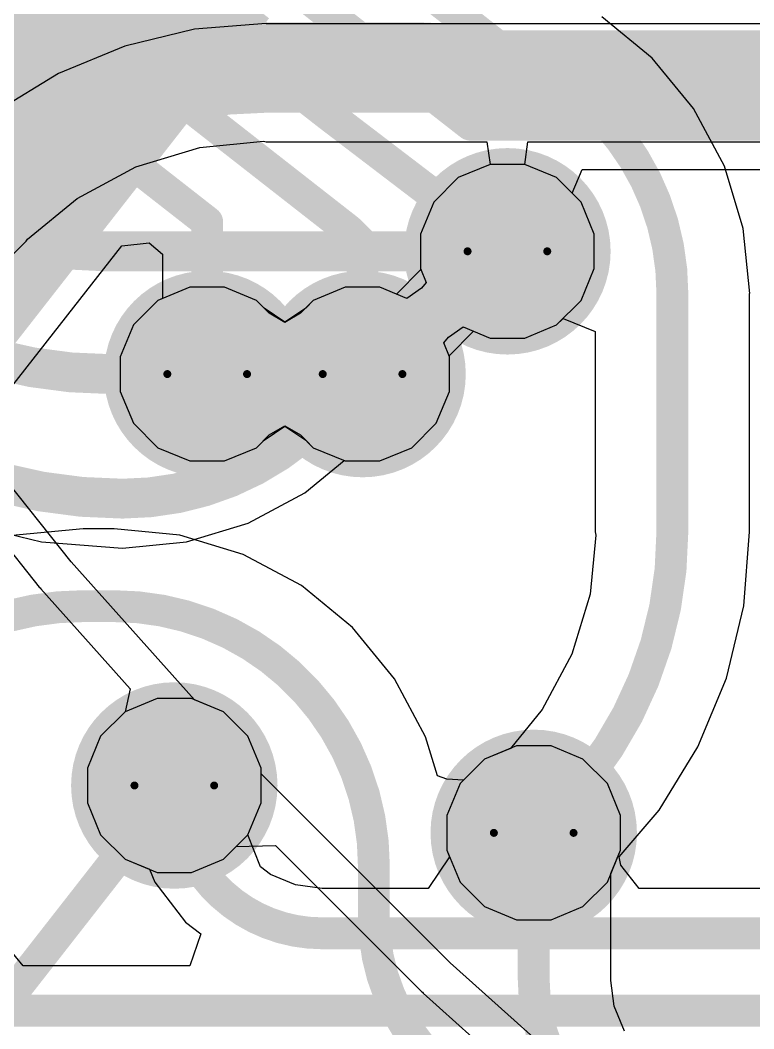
# Model space of a CAD drawing. Header units: inches. Extents: x -30 to 282, y -86 to 78.
# Drawn here: x -14.19 to -9.51, y -68.46 to -62.04 of the extents above; entities that cross this region are included whole.
import ezdxf

# ---------------------------------------------------------------- set-up
doc = ezdxf.new("R2010")
doc.units = ezdxf.units.IN
for name, color, linetype in [('Board Outline', 216, 'Continuous'), ('Bottom Layer', 5, 'Continuous'), ('Drill Drawing', 1, 'Continuous'), ('GND 01', 76, 'Continuous'), ('GND 02', 16, 'Continuous'), ('PWR', 156, 'Continuous'), ('SIG 01', 90, 'Continuous'), ('Top Layer', 1, 'Continuous'), ('Top Paste', 8, 'Continuous'), ('Top Solder', 216, 'Continuous'), ('Via Holes', 16, 'Continuous')]:
    doc.layers.add(name, color=color, linetype=linetype)

# ---------------------------------------------------------------- blocks, each defined once
blk = doc.blocks.new('LQFP_100_86')
at = {"layer": 'Top Layer'}
for points in [[(-2.65, 7.15), (-2.65, 8.35), (-2.35, 8.35), (-2.35, 7.15)], [(-2.15, 7.15), (-2.15, 8.35), (-1.85, 8.35), (-1.85, 7.15)], [(-1.65, 7.15), (-1.65, 8.35), (-1.35, 8.35), (-1.35, 7.15)], [(-1.15, 7.15), (-1.15, 8.35), (-0.85, 8.35), (-0.85, 7.15)], [(-0.65, 7.15), (-0.65, 8.35), (-0.35, 8.35), (-0.35, 7.15)]]:
    blk.add_hatch(color=1, dxfattribs=at).paths.add_polyline_path(points)
at = {"layer": 'Top Paste'}
for points in [[(-2.65, 7.15), (-2.65, 8.35), (-2.35, 8.35), (-2.35, 7.15)], [(-2.15, 7.15), (-2.15, 8.35), (-1.85, 8.35), (-1.85, 7.15)], [(-1.65, 7.15), (-1.65, 8.35), (-1.35, 8.35), (-1.35, 7.15)], [(-1.15, 7.15), (-1.15, 8.35), (-0.85, 8.35), (-0.85, 7.15)], [(-0.65, 7.15), (-0.65, 8.35), (-0.35, 8.35), (-0.35, 7.15)]]:
    blk.add_hatch(color=8, dxfattribs=at).paths.add_polyline_path(points)
at = {"layer": 'Top Solder'}
for points in [[(-3.2516, 7.0484), (-3.2516, 8.4516), (-2.7484, 8.4516), (-2.7484, 7.0484)], [(-2.7516, 7.0484), (-2.7516, 8.4516), (-2.2484, 8.4516), (-2.2484, 7.0484)], [(-2.2516, 7.0484), (-2.2516, 8.4516), (-1.7484, 8.4516), (-1.7484, 7.0484)], [(-1.7516, 7.0484), (-1.7516, 8.4516), (-1.2484, 8.4516), (-1.2484, 7.0484)], [(-1.2516, 7.0484), (-1.2516, 8.4516), (-0.7484, 8.4516), (-0.7484, 7.0484)], [(-0.7516, 7.0484), (-0.7516, 8.4516), (-0.2484, 8.4516), (-0.2484, 7.0484)]]:
    blk.add_hatch(color=216, dxfattribs=at).paths.add_polyline_path(points)

msp = doc.modelspace()

# ---------------------------------------------------------------- hatches: boundary and pattern name
at = {"layer": 'Bottom Layer'}
h = msp.add_hatch(color=5, dxfattribs=at)
edge = h.paths.add_edge_path()
edge.add_arc((-11.0831, -63.5085), 0.3, 0, 360)
h = msp.add_hatch(color=5, dxfattribs=at)
edge = h.paths.add_edge_path()
edge.add_arc((-12.997, -64.2908), 0.3, 0, 360)
h = msp.add_hatch(color=5, dxfattribs=at)
edge = h.paths.add_edge_path()
edge.add_arc((-12.0065, -64.2908), 0.3, 0, 360)
h = msp.add_hatch(color=5, dxfattribs=at)
edge = h.paths.add_edge_path()
edge.add_arc((-13.2066, -66.913), 0.3, 0, 360)
h = msp.add_hatch(color=5, dxfattribs=at)
edge = h.paths.add_edge_path()
edge.add_arc((-10.9154, -67.215), 0.3, 0, 360)
at = {"layer": 'GND 01'}
h = msp.add_hatch(color=76, dxfattribs=at)
edge = h.paths.add_edge_path()
edge.add_arc((-11.0831, -63.5085), 0.658, 0, 360)
h = msp.add_hatch(color=76, dxfattribs=at)
edge = h.paths.add_edge_path()
edge.add_arc((-12.997, -64.2908), 0.658, 0, 360)
h = msp.add_hatch(color=76, dxfattribs=at)
edge = h.paths.add_edge_path()
edge.add_arc((-12.0065, -64.2908), 0.658, 0, 360)
h = msp.add_hatch(color=76, dxfattribs=at)
edge = h.paths.add_edge_path()
edge.add_arc((-13.2066, -66.913), 0.658, 0, 360)
h = msp.add_hatch(color=76, dxfattribs=at)
edge = h.paths.add_edge_path()
edge.add_arc((-10.9154, -67.215), 0.658, 0, 360)
at = {"layer": 'GND 02'}
h = msp.add_hatch(color=16, dxfattribs=at)
edge = h.paths.add_edge_path()
edge.add_arc((-11.0831, -63.5085), 0.658, 0, 360)
h = msp.add_hatch(color=16, dxfattribs=at)
edge = h.paths.add_edge_path()
edge.add_arc((-12.997, -64.2908), 0.658, 0, 360)
h = msp.add_hatch(color=16, dxfattribs=at)
edge = h.paths.add_edge_path()
edge.add_arc((-12.0065, -64.2908), 0.658, 0, 360)
h = msp.add_hatch(color=16, dxfattribs=at)
edge = h.paths.add_edge_path()
edge.add_arc((-13.2066, -66.913), 0.658, 0, 360)
h = msp.add_hatch(color=16, dxfattribs=at)
edge = h.paths.add_edge_path()
edge.add_arc((-10.9154, -67.215), 0.658, 0, 360)
at = {"layer": 'PWR'}
h = msp.add_hatch(color=156, dxfattribs=at)
edge = h.paths.add_edge_path()
edge.add_arc((-11.0831, -63.5085), 0.3, 0, 360)
h = msp.add_hatch(color=156, dxfattribs=at)
edge = h.paths.add_edge_path()
edge.add_arc((-12.997, -64.2908), 0.3, 0, 360)
h = msp.add_hatch(color=156, dxfattribs=at)
edge = h.paths.add_edge_path()
edge.add_arc((-12.0065, -64.2908), 0.3, 0, 360)
h = msp.add_hatch(color=156, dxfattribs=at)
edge = h.paths.add_edge_path()
edge.add_arc((-13.2066, -66.913), 0.3, 0, 360)
h = msp.add_hatch(color=156, dxfattribs=at)
edge = h.paths.add_edge_path()
edge.add_arc((-10.9154, -67.215), 0.3, 0, 360)
at = {"layer": 'SIG 01'}
h = msp.add_hatch(color=90, dxfattribs=at)
edge = h.paths.add_edge_path()
edge.add_arc((-11.0831, -63.5085), 0.3, 0, 360)
h = msp.add_hatch(color=90, dxfattribs=at)
edge = h.paths.add_edge_path()
edge.add_arc((-12.997, -64.2908), 0.3, 0, 360)
h = msp.add_hatch(color=90, dxfattribs=at)
edge = h.paths.add_edge_path()
edge.add_arc((-12.0065, -64.2908), 0.3, 0, 360)
h = msp.add_hatch(color=90, dxfattribs=at)
edge = h.paths.add_edge_path()
edge.add_arc((-13.2066, -66.913), 0.3, 0, 360)
h = msp.add_hatch(color=90, dxfattribs=at)
edge = h.paths.add_edge_path()
edge.add_arc((-10.9154, -67.215), 0.3, 0, 360)
at = {"layer": 'Top Layer'}
h = msp.add_hatch(color=1, dxfattribs=at)
edge = h.paths.add_edge_path()
edge.add_arc((-11.0831, -63.5085), 0.3, 0, 360)
h = msp.add_hatch(color=1, dxfattribs=at)
edge = h.paths.add_edge_path()
edge.add_arc((-12.997, -64.2908), 0.3, 0, 360)
h = msp.add_hatch(color=1, dxfattribs=at)
edge = h.paths.add_edge_path()
edge.add_arc((-12.0065, -64.2908), 0.3, 0, 360)
h = msp.add_hatch(color=1, dxfattribs=at)
edge = h.paths.add_edge_path()
edge.add_arc((-13.2066, -66.913), 0.3, 0, 360)
h = msp.add_hatch(color=1, dxfattribs=at)
edge = h.paths.add_edge_path()
edge.add_arc((-10.9154, -67.215), 0.3, 0, 360)
at = {"layer": 'Via Holes'}
h = msp.add_hatch(color=7, dxfattribs=at)
edge = h.paths.add_edge_path()
edge.add_arc((-11.0831, -63.5085), 0.15, 0, 360)
h = msp.add_hatch(color=7, dxfattribs=at)
edge = h.paths.add_edge_path()
edge.add_arc((-12.997, -64.2908), 0.15, 0, 360)
h = msp.add_hatch(color=7, dxfattribs=at)
edge = h.paths.add_edge_path()
edge.add_arc((-12.0065, -64.2908), 0.15, 0, 360)
h = msp.add_hatch(color=7, dxfattribs=at)
edge = h.paths.add_edge_path()
edge.add_arc((-13.2066, -66.913), 0.15, 0, 360)
h = msp.add_hatch(color=7, dxfattribs=at)
edge = h.paths.add_edge_path()
edge.add_arc((-10.9154, -67.215), 0.15, 0, 360)

# ---------------------------------------------------------------- linework, layer by layer
at = {"layer": 'Board Outline', "const_width": 0.254}
msp.add_lwpolyline([(37.4947, -16.4465, -2.502525), (-17.2929, -16.4465)], format="xyb", dxfattribs=at)
at = {"layer": 'Bottom Layer'}
for p, q in [((-13.0776, -62.0935), (-13.5227, -62.2003)), ((-12.6212, -62.0575), (-13.0776, -62.0935)), ((-12.6212, -62.0593), (-12.6212, -62.0575)), ((-6.6458, -62.0593), (-12.6212, -62.0593)), ((-13.5227, -62.2003), (-13.9456, -62.3755)), ((-13.9456, -62.3755), (-14.336, -62.6147)), ((-13.4514, -62.9705), (-13.0445, -62.8471)), ((-13.0445, -62.8471), (-12.6379, -62.807)), ((-12.6379, -62.807), (-12.6212, -62.8103)), ((-12.6212, -62.8103), (-11.2133, -62.8103)), ((-11.2133, -62.8103), (-11.1933, -62.9545)), ((-10.9729, -62.9545), (-10.9528, -62.8103)), ((-10.9528, -62.8103), (-7.6006, -62.8103)), ((-13.8265, -63.171), (-13.4514, -62.9705)), ((-11.1933, -62.9545), (-11.3969, -63.0388)), ((-10.7692, -63.0388), (-10.9729, -62.9545)), ((-11.3969, -63.0388), (-11.5527, -63.1946)), ((-10.6134, -63.1946), (-10.7692, -63.0388)), ((-14.1423, -63.4302), (-13.8265, -63.171)), ((-11.5527, -63.1946), (-11.6371, -63.3983)), ((-10.5291, -63.3983), (-10.6134, -63.1946)), ((-17.1844, -66.477), (-14.1517, -63.4443)), ((-14.1517, -63.4443), (-14.1423, -63.4302)), ((-11.6371, -63.3983), (-11.6371, -63.6187)), ((-10.5291, -63.6187), (-10.5291, -63.3983)), ((-11.6371, -63.6187), (-11.6005, -63.7069)), ((-10.6134, -63.8223), (-10.5291, -63.6187)), ((-13.1072, -63.7368), (-13.3108, -63.8211)), ((-12.8868, -63.7368), (-13.1072, -63.7368)), ((-12.6832, -63.8211), (-12.8868, -63.7368)), ((-12.1167, -63.7368), (-12.3204, -63.8211)), ((-11.8963, -63.7368), (-12.1167, -63.7368)), ((-11.7234, -63.8084), (-11.8963, -63.7368)), ((-11.6301, -63.7435), (-11.7234, -63.8084)), ((-11.6005, -63.7069), (-11.6301, -63.7435)), ((-13.3108, -63.8211), (-13.4667, -63.977)), ((-12.6013, -63.903), (-12.6832, -63.8211)), ((-12.3204, -63.8211), (-12.4022, -63.903)), ((-10.7692, -63.9781), (-10.6134, -63.8223)), ((-12.5018, -63.9618), (-12.6013, -63.903)), ((-12.4022, -63.903), (-12.5018, -63.9618)), ((-13.4667, -63.977), (-13.551, -64.1806)), ((-11.4595, -64.0557), (-11.3662, -63.9908)), ((-11.3662, -63.9908), (-11.1933, -64.0625)), ((-10.9729, -64.0625), (-10.7692, -63.9781)), ((-11.4891, -64.0923), (-11.4595, -64.0557)), ((-11.1933, -64.0625), (-10.9729, -64.0625)), ((-11.4525, -64.1806), (-11.4891, -64.0923)), ((-13.551, -64.1806), (-13.551, -64.401)), ((-11.4525, -64.401), (-11.4525, -64.1806)), ((-13.551, -64.401), (-13.4667, -64.6046)), ((-11.5369, -64.6046), (-11.4525, -64.401)), ((-13.4667, -64.6046), (-13.3108, -64.7604)), ((-11.6927, -64.7604), (-11.5369, -64.6046)), ((-12.6013, -64.6786), (-12.5018, -64.6197)), ((-12.5018, -64.6197), (-12.4022, -64.6786)), ((-12.6832, -64.7604), (-12.6013, -64.6786)), ((-12.4022, -64.6786), (-12.3204, -64.7604)), ((-13.3108, -64.7604), (-13.1072, -64.8448)), ((-12.8868, -64.8448), (-12.6832, -64.7604)), ((-12.3204, -64.7604), (-12.1167, -64.8448)), ((-11.8963, -64.8448), (-11.6927, -64.7604)), ((-13.1072, -64.8448), (-12.8868, -64.8448)), ((-12.1167, -64.8448), (-11.8963, -64.8448)), ((-13.3168, -66.359), (-13.5204, -66.4433)), ((-13.0964, -66.359), (-13.3168, -66.359)), ((-12.8927, -66.4433), (-13.0964, -66.359)), ((-13.5204, -66.4433), (-13.6762, -66.5991)), ((-12.7369, -66.5991), (-12.8927, -66.4433)), ((-13.6762, -66.5991), (-13.7606, -66.8028)), ((-12.6526, -66.8028), (-12.7369, -66.5991)), ((-11.0256, -66.661), (-11.2292, -66.7453)), ((-10.8052, -66.661), (-11.0256, -66.661)), ((-10.6015, -66.7453), (-10.8052, -66.661)), ((-11.2292, -66.7453), (-11.385, -66.9012)), ((-10.4457, -66.9012), (-10.6015, -66.7453)), ((-13.7606, -66.8028), (-13.7606, -67.0232)), ((-12.6526, -67.0232), (-12.6526, -66.8028)), ((-11.385, -66.9012), (-11.4694, -67.1048)), ((-10.3614, -67.1048), (-10.4457, -66.9012)), ((-13.7606, -67.0232), (-13.6762, -67.2268)), ((-12.7369, -67.2268), (-12.6526, -67.0232)), ((-11.4694, -67.1048), (-11.4694, -67.3252)), ((-10.3614, -67.3252), (-10.3614, -67.1048)), ((-13.6762, -67.2268), (-13.5204, -67.3826)), ((-12.8927, -67.3826), (-12.7369, -67.2268)), ((-11.4694, -67.3252), (-11.385, -67.5288)), ((-10.4457, -67.5288), (-10.3614, -67.3252)), ((-13.5204, -67.3826), (-13.3168, -67.467)), ((-13.0964, -67.467), (-12.8927, -67.3826)), ((-13.3168, -67.467), (-13.0964, -67.467)), ((-11.385, -67.5288), (-11.2292, -67.6847)), ((-10.6015, -67.6847), (-10.4457, -67.5288)), ((-11.2292, -67.6847), (-11.0256, -67.769)), ((-10.8052, -67.769), (-10.6015, -67.6847)), ((-11.0256, -67.769), (-10.8052, -67.769))]:
    msp.add_line(p, q, dxfattribs=at)
at = {"layer": 'Bottom Layer', "const_width": 0.381}
msp.add_lwpolyline([(-14.4173, -63.1788, -0.198912), (-12.6212, -62.4348)], format="xyb", dxfattribs=at)
msp.add_lwpolyline([(-12.6212, -62.4348), (-6.6458, -62.4348)], dxfattribs=at)
at = {"layer": 'Bottom Layer', "const_width": 0.1905}
msp.add_lwpolyline([(-12.7165, -62.4348, 1), (-12.526, -62.4348, 1)], format="xyb", close=True, dxfattribs=at)
msp.add_lwpolyline([(-12.7165, -62.4348, 1), (-12.526, -62.4348, 1)], format="xyb", close=True, dxfattribs=at)
at = {"layer": 'Drill Drawing'}
for points, const_width in [([(-10.8291, -63.5085, 1), (-11.3371, -63.5085, 1)], 0.0508), ([(-11.3498, -63.5085, 1), (-11.3244, -63.5085, 1)], 0.0254), ([(-10.8418, -63.5085, 1), (-10.8164, -63.5085, 1)], 0.0254), ([(-12.743, -64.2908, 1), (-13.251, -64.2908, 1)], 0.0508), ([(-11.7525, -64.2908, 1), (-12.2605, -64.2908, 1)], 0.0508), ([(-13.2637, -64.2908, 1), (-13.2383, -64.2908, 1)], 0.0254), ([(-12.7557, -64.2908, 1), (-12.7303, -64.2908, 1)], 0.0254), ([(-12.2732, -64.2908, 1), (-12.2478, -64.2908, 1)], 0.0254), ([(-11.7652, -64.2908, 1), (-11.7398, -64.2908, 1)], 0.0254), ([(-12.9526, -66.913, 1), (-13.4606, -66.913, 1)], 0.0508), ([(-13.4733, -66.913, 1), (-13.4479, -66.913, 1)], 0.0254), ([(-12.9653, -66.913, 1), (-12.9399, -66.913, 1)], 0.0254), ([(-10.6614, -67.215, 1), (-11.1694, -67.215, 1)], 0.0508), ([(-11.1821, -67.215, 1), (-11.1567, -67.215, 1)], 0.0254), ([(-10.6741, -67.215, 1), (-10.6487, -67.215, 1)], 0.0254)]:
    msp.add_lwpolyline(points, format="xyb", close=True, dxfattribs=dict(at, const_width=const_width))
at = {"layer": 'PWR'}
for p, q in [((-11.1933, -62.9545), (-11.3969, -63.0388)), ((-10.9729, -62.9545), (-11.1933, -62.9545)), ((-10.7692, -63.0388), (-10.9729, -62.9545)), ((-11.3969, -63.0388), (-11.5527, -63.1946)), ((-10.6134, -63.1946), (-10.7692, -63.0388)), ((-11.5527, -63.1946), (-11.6371, -63.3983)), ((-10.5291, -63.3983), (-10.6134, -63.1946)), ((-11.6371, -63.3983), (-11.6371, -63.6187)), ((-10.5291, -63.6187), (-10.5291, -63.3983)), ((-11.6343, -63.6254), (-11.7898, -63.7809)), ((-11.6371, -63.6187), (-11.6343, -63.6254)), ((-10.6134, -63.8223), (-10.5291, -63.6187)), ((-13.1072, -63.7368), (-13.3108, -63.8211)), ((-12.8868, -63.7368), (-13.1072, -63.7368)), ((-12.6832, -63.8211), (-12.8868, -63.7368)), ((-12.1167, -63.7368), (-12.3204, -63.8211)), ((-11.8963, -63.7368), (-12.1167, -63.7368)), ((-11.7898, -63.7809), (-11.8963, -63.7368)), ((-13.3108, -63.8211), (-13.4667, -63.977)), ((-12.6345, -63.8698), (-12.6832, -63.8211)), ((-12.3204, -63.8211), (-12.369, -63.8698)), ((-10.7692, -63.9781), (-10.6134, -63.8223)), ((-12.5018, -63.9597), (-12.6345, -63.8698)), ((-12.369, -63.8698), (-12.5018, -63.9597)), ((-13.4667, -63.977), (-13.551, -64.1806)), ((-11.4553, -64.1738), (-11.2998, -64.0183)), ((-11.2998, -64.0183), (-11.1933, -64.0625)), ((-10.9729, -64.0625), (-10.7692, -63.9781)), ((-11.1933, -64.0625), (-10.9729, -64.0625)), ((-13.8645, -65.487), (-14.9615, -64.1114)), ((-13.551, -64.1806), (-13.551, -64.401)), ((-11.4525, -64.1806), (-11.4553, -64.1738)), ((-11.4525, -64.401), (-11.4525, -64.1806)), ((-15.164, -64.2729), (-14.067, -65.6484)), ((-13.551, -64.401), (-13.4667, -64.6046)), ((-11.5369, -64.6046), (-11.4525, -64.401)), ((-13.4667, -64.6046), (-13.3108, -64.7604)), ((-11.6927, -64.7604), (-11.5369, -64.6046)), ((-12.6345, -64.7118), (-12.5018, -64.6219)), ((-12.5018, -64.6219), (-12.369, -64.7118)), ((-12.6832, -64.7604), (-12.6345, -64.7118)), ((-12.369, -64.7118), (-12.3204, -64.7604)), ((-13.3108, -64.7604), (-13.1072, -64.8448)), ((-12.8868, -64.8448), (-12.6832, -64.7604)), ((-12.3204, -64.7604), (-12.1167, -64.8448)), ((-11.8963, -64.8448), (-11.6927, -64.7604)), ((-13.1072, -64.8448), (-12.8868, -64.8448)), ((-12.1167, -64.8448), (-11.8963, -64.8448)), ((-13.0787, -66.3663), (-13.8645, -65.487)), ((-14.067, -65.6484), (-14.0613, -65.6532)), ((-14.0613, -65.6532), (-14.0576, -65.6595)), ((-14.0576, -65.6595), (-13.4872, -66.2978)), ((-13.4872, -66.2978), (-13.5204, -66.4433)), ((-12.8927, -66.4433), (-13.0787, -66.3663)), ((-13.5204, -66.4433), (-13.6762, -66.5991)), ((-12.7369, -66.5991), (-12.8927, -66.4433)), ((-13.6762, -66.5991), (-13.7606, -66.8028)), ((-12.6526, -66.8028), (-12.7369, -66.5991)), ((-11.0256, -66.661), (-11.2292, -66.7453)), ((-10.8052, -66.661), (-11.0256, -66.661)), ((-10.6015, -66.7453), (-10.8052, -66.661)), ((-11.2292, -66.7453), (-11.385, -66.9012)), ((-10.4457, -66.9012), (-10.6015, -66.7453)), ((-13.7606, -66.8028), (-13.7606, -67.0232)), ((-12.6526, -66.8384), (-12.6526, -66.8028)), ((-11.448, -68.043), (-12.6526, -66.8384)), ((-11.385, -66.9012), (-11.4694, -67.1048)), ((-10.3614, -67.1048), (-10.4457, -66.9012)), ((-13.7606, -67.0232), (-13.6762, -67.2268)), ((-11.4694, -67.1048), (-11.4694, -67.3252)), ((-10.3614, -67.3252), (-10.3614, -67.1048)), ((-13.6762, -67.2268), (-13.5204, -67.3826)), ((-12.8927, -67.3826), (-12.8126, -67.3025)), ((-12.8126, -67.3025), (-12.562, -67.2952)), ((-12.562, -67.2952), (-11.6311, -68.2261)), ((-11.4694, -67.3252), (-11.385, -67.5288)), ((-10.4457, -67.5288), (-10.3614, -67.3252)), ((-13.5204, -67.3826), (-13.3168, -67.467)), ((-13.0964, -67.467), (-12.8927, -67.3826)), ((-13.3168, -67.467), (-13.0964, -67.467)), ((-11.385, -67.5288), (-11.2292, -67.6847)), ((-10.6015, -67.6847), (-10.4457, -67.5288)), ((-11.2292, -67.6847), (-11.0256, -67.769)), ((-10.8052, -67.769), (-10.6015, -67.6847)), ((-11.0256, -67.769), (-10.8052, -67.769)), ((-10.1361, -69.2154), (-11.448, -68.043)), ((-11.6311, -68.2261), (-11.625, -68.2302)), ((-11.625, -68.2302), (-11.6205, -68.2361)), ((-11.6205, -68.2361), (-10.3086, -69.4085))]:
    msp.add_line(p, q, dxfattribs=at)
at = {"layer": 'SIG 01'}
for p, q in [((-10.1596, -62.2779), (-10.4808, -62.0143)), ((-9.896, -62.5991), (-10.1596, -62.2779)), ((-9.7001, -62.9656), (-9.896, -62.5991)), ((-9.5795, -63.3632), (-9.7001, -62.9656)), ((-9.5387, -63.7768), (-9.5795, -63.3632)), ((-9.5395, -65.2958), (-9.5395, -63.7768)), ((-9.5395, -63.7768), (-9.5387, -63.7768)), ((-10.7692, -63.9781), (-10.7268, -63.9357)), ((-10.7268, -63.9357), (-10.5236, -64.0198)), ((-11.4553, -64.1738), (-11.2998, -64.0183)), ((-11.2998, -64.0183), (-11.1933, -64.0625)), ((-10.9729, -64.0625), (-10.7692, -63.9781)), ((-10.5236, -64.0198), (-10.5236, -65.2958)), ((-11.1933, -64.0625), (-10.9729, -64.0625)), ((-11.4525, -64.1806), (-11.4553, -64.1738)), ((-11.4525, -64.401), (-11.4525, -64.1806)), ((-11.5369, -64.6046), (-11.4525, -64.401)), ((-11.6927, -64.7604), (-11.5369, -64.6046)), ((-11.8963, -64.8448), (-11.6927, -64.7604)), ((-12.3746, -65.0474), (-12.1241, -64.8417)), ((-12.1241, -64.8417), (-12.1167, -64.8448)), ((-12.1167, -64.8448), (-11.8963, -64.8448)), ((-12.7361, -65.2406), (-12.3746, -65.0474)), ((-14.5574, -65.2381), (-14.0532, -65.3592)), ((-13.1284, -65.3596), (-12.7361, -65.2406)), ((-10.5236, -65.2958), (-10.5192, -65.3179)), ((-9.5768, -65.7678), (-9.5397, -65.2971)), ((-9.5397, -65.2971), (-9.5395, -65.2958)), ((-14.0532, -65.3592), (-13.5363, -65.3999)), ((-13.5363, -65.3997), (-13.1284, -65.3596)), ((-10.5192, -65.3179), (-10.5562, -65.6938)), ((-13.5363, -65.3999), (-13.5363, -65.3997)), ((-10.5562, -65.6938), (-10.6723, -66.0766)), ((-9.6873, -66.2283), (-9.5768, -65.7678)), ((-10.6723, -66.0766), (-10.8608, -66.4293)), ((-9.8685, -66.6658), (-9.6873, -66.2283)), ((-13.3168, -66.359), (-13.5204, -66.4433)), ((-13.0964, -66.359), (-13.3168, -66.359)), ((-12.8927, -66.4433), (-13.0964, -66.359)), ((-13.5204, -66.4433), (-13.6762, -66.5991)), ((-12.7369, -66.5991), (-12.8927, -66.4433)), ((-10.8608, -66.4293), (-11.0641, -66.677)), ((-13.6762, -66.5991), (-13.7606, -66.8028)), ((-12.6526, -66.8028), (-12.7369, -66.5991)), ((-11.0641, -66.677), (-11.2292, -66.7453)), ((-10.1159, -67.0695), (-9.8685, -66.6658)), ((-11.2292, -66.7453), (-11.385, -66.9012)), ((-13.7606, -66.8028), (-13.7606, -67.0232)), ((-12.6526, -67.0232), (-12.6526, -66.8028)), ((-11.385, -66.9012), (-11.4694, -67.1048)), ((-13.7606, -67.0232), (-13.6762, -67.2268)), ((-12.7369, -67.2268), (-12.6526, -67.0232)), ((-11.4694, -67.1048), (-11.4694, -67.3252)), ((-10.37, -67.367), (-10.1159, -67.0695)), ((-13.6762, -67.2268), (-13.5204, -67.3826)), ((-12.6562, -67.4317), (-12.7369, -67.2268)), ((-11.4521, -67.367), (-11.5878, -67.5702)), ((-11.4694, -67.3252), (-11.4521, -67.367)), ((-10.3604, -67.4203), (-10.37, -67.367)), ((-13.5204, -67.3826), (-13.3655, -67.4468)), ((-12.5923, -67.4807), (-12.6562, -67.4317)), ((-10.2429, -67.5702), (-10.3604, -67.4203)), ((-13.3655, -67.4468), (-13.3314, -67.529)), ((-12.4342, -67.5462), (-12.5923, -67.4807)), ((-13.3314, -67.529), (-13.1356, -67.7841)), ((-12.2645, -67.5685), (-12.4342, -67.5462)), ((-12.2645, -67.5702), (-12.2645, -67.5685)), ((-11.5878, -67.5702), (-12.2645, -67.5702)), ((-8.5019, -67.5702), (-10.2429, -67.5702)), ((-13.1356, -67.7841), (-13.0376, -67.8593)), ((-14.1696, -68.0625), (-14.3157, -67.8843)), ((-13.0376, -67.8593), (-13.1066, -68.0625)), ((-13.1066, -68.0625), (-14.1696, -68.0625))]:
    msp.add_line(p, q, dxfattribs=at)
for points, const_width in [([(-13.403, -62.1498, -0.198913), (-15.6369, -61.2245)], 0.2032), ([(-11.6585, -62.1498, -0.414214), (-10.0315, -63.7768)], 0.2032), ([(-13.6553, -63.5085, -0.198912), (-15.4513, -62.7645)], 0.254), ([(-13.6203, -64.2908, -0.198913), (-15.6212, -63.462)], 0.254), ([(-13.5363, -65.0849, -0.198913), (-15.6501, -64.2093)], 0.254), ([(-12.2804, -64.5647, -0.198912), (-13.5363, -65.0849)], 0.254), ([(-10.0315, -65.2958, -0.219192), (-10.9154, -67.215)], 0.2032), ([(-12.2645, -67.855, -0.414214), (-13.2066, -66.913)], 0.2032)]:
    msp.add_lwpolyline(points, format="xyb", dxfattribs=dict(at, const_width=const_width))
for points, const_width in [([(-13.403, -62.1498), (-13.4015, -62.1498)], 0.2032), ([(-13.4015, -62.1498), (-11.6585, -62.1498)], 0.2032), ([(-13.6553, -63.5085), (-11.0831, -63.5085)], 0.254), ([(-10.0315, -65.2958), (-10.0315, -63.7768)], 0.2032), ([(-13.6203, -64.2908), (-12.997, -64.2908)], 0.254), ([(-12.2804, -64.5647), (-12.0065, -64.2908)], 0.254), ([(-12.2645, -67.855), (-8.5019, -67.855)], 0.2032), ([(-14.2964, -68.3474), (-8.2518, -68.3474)], 0.2032)]:
    msp.add_lwpolyline(points, dxfattribs=dict(at, const_width=const_width))
for points, const_width in [([(-13.4538, -62.1498, 1), (-13.3522, -62.1498, 1)], 0.1016), ([(-13.4538, -62.1498, 1), (-13.3522, -62.1498, 1)], 0.1016), ([(-13.4523, -62.1498, 1), (-13.3507, -62.1498, 1)], 0.1016), ([(-13.4523, -62.1498, 1), (-13.3507, -62.1498, 1)], 0.1016), ([(-11.7093, -62.1498, 1), (-11.6077, -62.1498, 1)], 0.1016), ([(-11.7093, -62.1498, 1), (-11.6077, -62.1498, 1)], 0.1016), ([(-13.7188, -63.5085, 1), (-13.5918, -63.5085, 1)], 0.127), ([(-13.7188, -63.5085, 1), (-13.5918, -63.5085, 1)], 0.127), ([(-11.1466, -63.5085, 1), (-11.0196, -63.5085, 1)], 0.127), ([(-10.0823, -63.7768, 1), (-9.9807, -63.7768, 1)], 0.1016), ([(-10.0823, -63.7768, 1), (-9.9807, -63.7768, 1)], 0.1016), ([(-13.6838, -64.2908, 1), (-13.5568, -64.2908, 1)], 0.127), ([(-13.6838, -64.2908, 1), (-13.5568, -64.2908, 1)], 0.127), ([(-13.0605, -64.2908, 1), (-12.9335, -64.2908, 1)], 0.127), ([(-12.07, -64.2908, 1), (-11.943, -64.2908, 1)], 0.127), ([(-12.3439, -64.5647, 1), (-12.2169, -64.5647, 1)], 0.127), ([(-12.3439, -64.5647, 1), (-12.2169, -64.5647, 1)], 0.127), ([(-13.5998, -65.0849, 1), (-13.4728, -65.0849, 1)], 0.127), ([(-13.5998, -65.0849, 1), (-13.4728, -65.0849, 1)], 0.127), ([(-10.0823, -65.2958, 1), (-9.9807, -65.2958, 1)], 0.1016), ([(-10.0823, -65.2958, 1), (-9.9807, -65.2958, 1)], 0.1016), ([(-13.2574, -66.913, 1), (-13.1558, -66.913, 1)], 0.1016), ([(-10.9662, -67.215, 1), (-10.8646, -67.215, 1)], 0.1016), ([(-12.3153, -67.855, 1), (-12.2137, -67.855, 1)], 0.1016), ([(-12.3153, -67.855, 1), (-12.2137, -67.855, 1)], 0.1016)]:
    msp.add_lwpolyline(points, format="xyb", close=True, dxfattribs=dict(at, const_width=const_width))
at = {"layer": 'Top Layer'}
for p, q in [((-10.6694, -63.1386), (-10.6063, -62.9862)), ((-10.6063, -62.9862), (-8.7664, -62.9862)), ((-10.6134, -63.1946), (-10.6694, -63.1386)), ((-10.5291, -63.3983), (-10.6134, -63.1946)), ((-10.5291, -63.6187), (-10.5291, -63.3983)), ((-13.8098, -63.8158), (-13.542, -63.4731)), ((-13.542, -63.4731), (-13.3661, -63.4548)), ((-13.3661, -63.4548), (-13.2819, -63.5273)), ((-13.2819, -63.5273), (-13.2819, -63.8091)), ((-10.6134, -63.8223), (-10.5291, -63.6187)), ((-14.2358, -64.3611), (-13.8098, -63.8158)), ((-13.8098, -63.8158), (-13.8098, -63.8158)), ((-13.3108, -63.8211), (-13.4667, -63.977)), ((-13.2819, -63.8091), (-13.3108, -63.8211)), ((-10.7692, -63.9781), (-10.6134, -63.8223)), ((-13.4667, -63.977), (-13.551, -64.1806)), ((-11.4595, -64.0557), (-11.3662, -63.9908)), ((-11.3662, -63.9908), (-11.1933, -64.0625)), ((-10.9729, -64.0625), (-10.7692, -63.9781)), ((-11.4891, -64.0923), (-11.4595, -64.0557)), ((-11.1933, -64.0625), (-10.9729, -64.0625)), ((-11.4525, -64.1806), (-11.4891, -64.0923)), ((-13.551, -64.1806), (-13.551, -64.401)), ((-11.4525, -64.401), (-11.4525, -64.1806)), ((-13.551, -64.401), (-13.4667, -64.6046)), ((-11.5369, -64.6046), (-11.4525, -64.401)), ((-13.4667, -64.6046), (-13.3108, -64.7604)), ((-11.6927, -64.7604), (-11.5369, -64.6046)), ((-12.6013, -64.6786), (-12.5018, -64.6197)), ((-12.5018, -64.6197), (-12.4022, -64.6786)), ((-12.6832, -64.7604), (-12.6013, -64.6786)), ((-12.4022, -64.6786), (-12.3204, -64.7604)), ((-13.3108, -64.7604), (-13.1072, -64.8448)), ((-12.8868, -64.8448), (-12.6832, -64.7604)), ((-12.3204, -64.7604), (-12.1167, -64.8448)), ((-11.8963, -64.8448), (-11.6927, -64.7604)), ((-13.1072, -64.8448), (-12.8868, -64.8448)), ((-12.1167, -64.8448), (-11.8963, -64.8448)), ((-13.7878, -65.2763), (-14.2389, -65.3207)), ((-13.7878, -65.278), (-13.7878, -65.2763)), ((-13.5905, -65.278), (-13.7878, -65.278)), ((-13.1712, -65.3184), (-13.5905, -65.2771)), ((-13.5905, -65.2771), (-13.5905, -65.278)), ((-12.7681, -65.4407), (-13.1712, -65.3184)), ((-12.3965, -65.6393), (-12.7681, -65.4407)), ((-12.0708, -65.9065), (-12.3965, -65.6393)), ((-11.8036, -66.2322), (-12.0708, -65.9065)), ((-11.605, -66.6038), (-11.8036, -66.2322)), ((-11.5296, -66.8521), (-11.605, -66.6038)), ((-11.0256, -66.661), (-11.2292, -66.7453)), ((-10.8052, -66.661), (-11.0256, -66.661)), ((-10.6015, -66.7453), (-10.8052, -66.661)), ((-11.2292, -66.7453), (-11.3623, -66.8785)), ((-10.4457, -66.9012), (-10.6015, -66.7453)), ((-11.4691, -66.8726), (-11.5296, -66.8521)), ((-11.3623, -66.8785), (-11.4691, -66.8726)), ((-10.3614, -67.1048), (-10.4457, -66.9012)), ((-10.3614, -67.3252), (-10.3614, -67.1048)), ((-10.4233, -67.4748), (-10.3614, -67.3252)), ((-10.4233, -68.1493), (-10.4233, -67.4748)), ((-10.4247, -68.1566), (-10.4233, -68.1493)), ((-10.4032, -68.3202), (-10.4247, -68.1566)), ((-10.3372, -68.4795), (-10.4032, -68.3202))]:
    msp.add_line(p, q, dxfattribs=at)
at = {"layer": 'Top Layer', "const_width": 0.2032}
for points in [[(-12.0548, -61.4931), (-11.2006, -62.1595)], [(-13.3105, -61.7896), (-12.2248, -62.6379)], [(-12.3626, -61.8871), (-11.374, -62.6584)], [(-13.6183, -62.1836), (-13.2264, -62.4915)], [(-11.2006, -62.1595), (-11.1455, -62.2025)], [(-11.1455, -62.2025), (-11.0756, -62.2025)], [(-11.0756, -62.2025), (-8.1416, -62.2025)], [(-13.2264, -62.4915), (-12.0975, -63.3735)], [(-13.9262, -62.5776), (-13.7733, -62.7043)], [(-12.2248, -62.6379), (-11.0831, -63.5085)], [(-13.7733, -62.7043), (-13.5422, -62.8957)], [(-11.374, -62.6584), (-11.3189, -62.7014)], [(-11.3189, -62.7014), (-8.6483, -62.7014)], [(-13.5422, -62.8957), (-12.997, -63.3217)], [(-12.997, -64.2908), (-12.997, -63.3217)], [(-12.0975, -63.3735), (-12.0065, -63.4645)], [(-12.0065, -64.2908), (-12.0065, -63.4645)], [(-13.7878, -65.77), (-13.5905, -65.77)], [(-14.9171, -69.1023), (-13.2066, -66.913)], [(-10.9154, -68.1493), (-10.9154, -67.215)], [(-11.9343, -67.7517), (-11.9343, -67.4262)]]:
    msp.add_lwpolyline(points, dxfattribs=at)
at = {"layer": 'Top Layer', "const_width": 0.1016}
for points in [[(-13.6691, -62.1836, 1), (-13.5675, -62.1836, 1)], [(-11.2514, -62.1595, 1), (-11.1498, -62.1595, 1)], [(-11.2514, -62.1595, 1), (-11.1498, -62.1595, 1)], [(-11.1963, -62.2025, 1), (-11.0947, -62.2025, 1)], [(-11.1963, -62.2025, 1), (-11.0947, -62.2025, 1)], [(-11.1264, -62.2025, 1), (-11.0248, -62.2025, 1)], [(-11.1264, -62.2025, 1), (-11.0248, -62.2025, 1)], [(-13.2772, -62.4915, 1), (-13.1756, -62.4915, 1)], [(-13.2772, -62.4915, 1), (-13.1756, -62.4915, 1)], [(-13.977, -62.5776, 1), (-13.8754, -62.5776, 1)], [(-12.2756, -62.6379, 1), (-12.174, -62.6379, 1)], [(-12.2756, -62.6379, 1), (-12.174, -62.6379, 1)], [(-13.8241, -62.7043, 1), (-13.7225, -62.7043, 1)], [(-13.8241, -62.7043, 1), (-13.7225, -62.7043, 1)], [(-11.4248, -62.6584, 1), (-11.3232, -62.6584, 1)], [(-11.4248, -62.6584, 1), (-11.3232, -62.6584, 1)], [(-11.3697, -62.7014, 1), (-11.2681, -62.7014, 1)], [(-11.3697, -62.7014, 1), (-11.2681, -62.7014, 1)], [(-13.593, -62.8957, 1), (-13.4914, -62.8957, 1)], [(-13.593, -62.8957, 1), (-13.4914, -62.8957, 1)], [(-13.0478, -63.3217, 1), (-12.9462, -63.3217, 1)], [(-13.0478, -63.3217, 1), (-12.9462, -63.3217, 1)], [(-12.1483, -63.3735, 1), (-12.0467, -63.3735, 1)], [(-12.1483, -63.3735, 1), (-12.0467, -63.3735, 1)], [(-12.0573, -63.4645, 1), (-11.9557, -63.4645, 1)], [(-12.0573, -63.4645, 1), (-11.9557, -63.4645, 1)], [(-11.1339, -63.5085, 1), (-11.0323, -63.5085, 1)], [(-13.0478, -64.2908, 1), (-12.9462, -64.2908, 1)], [(-12.0573, -64.2908, 1), (-11.9557, -64.2908, 1)], [(-13.8386, -65.77, 1), (-13.737, -65.77, 1)], [(-13.8386, -65.77, 1), (-13.737, -65.77, 1)], [(-13.6413, -65.77, 1), (-13.5397, -65.77, 1)], [(-13.6413, -65.77, 1), (-13.5397, -65.77, 1)], [(-13.2574, -66.913, 1), (-13.1558, -66.913, 1)], [(-10.9662, -67.215, 1), (-10.8646, -67.215, 1)], [(-11.9851, -67.4262, 1), (-11.8835, -67.4262, 1)], [(-11.9851, -67.4262, 1), (-11.8835, -67.4262, 1)], [(-11.9851, -67.7517, 1), (-11.8835, -67.7517, 1)], [(-11.9851, -67.7517, 1), (-11.8835, -67.7517, 1)], [(-10.9662, -68.1493, 1), (-10.8646, -68.1493, 1)], [(-10.9662, -68.1493, 1), (-10.8646, -68.1493, 1)]]:
    msp.add_lwpolyline(points, format="xyb", close=True, dxfattribs=at)
at = {"layer": 'Top Layer', "const_width": 0.2032}
for points in [[(-15.0742, -66.3031, -0.199011), (-13.7878, -65.77)], [(-13.5905, -65.77, -0.414214), (-11.9343, -67.4262)], [(-11.5552, -68.6675, -0.198791), (-11.9343, -67.7517)], [(-10.579, -68.962, -0.198754), (-10.9154, -68.1493)]]:
    msp.add_lwpolyline(points, format="xyb", dxfattribs=at)

# ---------------------------------------------------------------- block references
at = {"rotation": 52.00000000000001}
msp.add_blockref('LQFP_100_86', (-6.8956, -66.167), dxfattribs=at)

doc.saveas('drawing.dxf')
